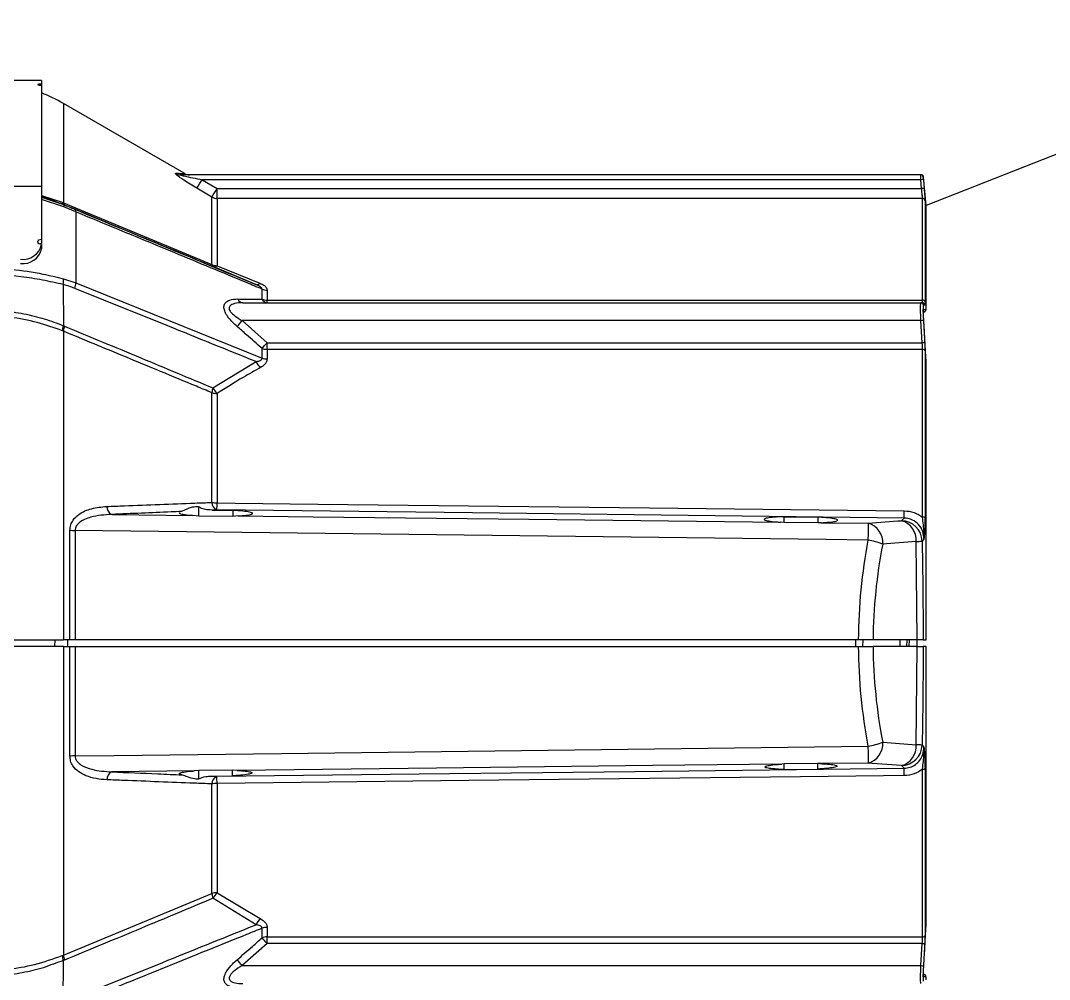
# Model space of a CAD drawing. Extents: x 2 to 136, y 1 to 99.
# Drawn here: x 12.8 to 18.95, y 43.28 to 49.01 of the extents above; entities that cross this region are included whole.
import ezdxf

# ---------------------------------------------------------------- set-up
doc = ezdxf.new("R2010")
doc.units = 0
doc.header["$MEASUREMENT"] = 0
doc.layers.add('OBJECT', color=7, linetype='CONTINUOUS')

msp = doc.modelspace()

# ---------------------------------------------------------------- linework, layer by layer
at = {"layer": 'OBJECT'}
for p, q in [((21.0269, 49.0118), (18.2128, 47.9063)), ((12.9224, 48.6529), (12.3424, 48.6529)), ((12.9224, 48.6529), (12.9224, 48.6316)), ((12.9224, 48.6316), (12.9224, 48.6262)), ((12.9224, 48.6262), (12.9224, 48.0199)), ((13.7747, 48.0995), (13.0533, 48.516)), ((13.0533, 48.516), (13.0533, 47.9227)), ((18.1803, 48.09), (13.7554, 48.09)), ((13.8826, 48.0608), (13.9723, 48.0078)), ((18.1813, 48.0608), (13.8826, 48.0608)), ((18.1859, 48.0078), (18.1813, 48.0608)), ((18.2128, 47.9063), (18.1979, 48.0764)), ((12.9224, 48.0199), (12.3424, 48.0199)), ((12.9224, 48.0199), (12.9224, 47.7053)), ((13.9413, 47.9567), (13.8516, 48.0096)), ((13.9723, 47.9485), (13.9723, 48.0078)), ((13.9723, 48.0078), (18.1859, 48.0078)), ((12.9224, 47.967), (13.0464, 47.9255)), ((13.0567, 47.8977), (12.9224, 47.9422)), ((13.9413, 47.5533), (13.9413, 47.9567)), ((13.9723, 47.9485), (13.9723, 47.5464)), ((18.1913, 47.9485), (13.9723, 47.9485)), ((18.1913, 47.34), (18.1913, 47.9485)), ((18.2062, 47.9351), (18.2062, 47.3296)), ((13.0464, 47.9255), (13.0533, 47.9227)), ((13.0532, 47.9122), (13.0533, 47.9123)), ((13.0533, 47.9227), (13.9413, 47.5533)), ((13.1283, 47.8681), (13.0567, 47.8977)), ((18.2128, 47.3019), (18.2128, 47.9063)), ((18.2128, 47.3009), (18.2128, 47.905)), ((13.1283, 47.8681), (13.1283, 47.4445)), ((12.9224, 47.7053), (12.9224, 47.6798)), ((12.9224, 47.6735), (12.9224, 47.648)), ((14.2044, 47.4343), (13.9485, 47.5409)), ((13.9723, 47.5464), (14.2282, 47.4422)), ((13.0544, 47.4688), (13.1283, 47.4445)), ((13.1283, 47.4445), (14.2413, 46.9944)), ((13.0515, 47.4341), (13.0531, 47.1877)), ((14.2413, 47.3463), (14.2413, 47.4065)), ((14.2723, 47.4001), (14.2723, 47.34)), ((14.1273, 47.325), (18.1821, 47.325)), ((14.2723, 47.325), (14.2723, 47.34)), ((14.2723, 47.34), (18.1913, 47.34)), ((18.1821, 47.325), (18.1896, 47.325)), ((18.195, 47.2844), (18.2114, 47.2849)), ((18.2114, 47.0019), (18.195, 47.2844)), ((18.196, 47.2669), (18.2033, 47.2705)), ((14.1233, 47.2179), (14.2723, 47.0855)), ((18.182, 47.2179), (14.1233, 47.2179)), ((18.1897, 47.0855), (18.182, 47.2179)), ((13.0533, 47.1549), (13.0466, 47.1576)), ((13.0533, 47.1549), (13.0533, 45.31)), ((14.2723, 47.0463), (14.2723, 47.0855)), ((14.2723, 47.0855), (18.1897, 47.0855)), ((14.2413, 46.9944), (14.2413, 47.0517)), ((14.2723, 47.0463), (14.2723, 46.9892)), ((18.1913, 47.0463), (14.2723, 47.0463)), ((18.1913, 46.0437), (18.1913, 47.0463)), ((18.2062, 47.0374), (18.2062, 46.0399)), ((13.9481, 46.8155), (14.2062, 46.9732)), ((18.2128, 45.31), (18.2128, 46.9574)), ((18.2128, 45.3099), (18.2128, 46.9566)), ((13.9413, 46.1313), (13.9413, 46.787)), ((13.9723, 46.7824), (13.9723, 46.1287)), ((13.8617, 46.1053), (13.8622, 46.0496)), ((13.9716, 46.0862), (13.9427, 46.085)), ((13.3426, 46.0595), (13.8279, 46.0539)), ((13.7588, 46.0771), (13.7462, 46.0734)), ((13.8622, 46.0496), (13.8279, 46.0539)), ((14.0662, 46.0473), (13.8622, 46.0496)), ((13.9427, 46.085), (14.0665, 46.0836)), ((14.0665, 46.0836), (14.0662, 46.0473)), ((14.0995, 46.0507), (14.0662, 46.0473)), ((17.3622, 46.0458), (17.3626, 46.0111)), ((17.3622, 46.0458), (17.5662, 46.0434)), ((17.5662, 46.0434), (17.5659, 46.0088)), ((18.0659, 46.022), (18.0812, 46.0379)), ((13.0926, 45.31), (13.0926, 45.9657)), ((13.1236, 45.9639), (13.1236, 45.31)), ((17.3625, 46.011), (17.3419, 46.013)), ((17.5659, 46.0088), (17.3625, 46.011)), ((17.5856, 46.0101), (17.5659, 46.0088)), ((17.5856, 46.0101), (17.8666, 46.0069)), ((18.2001, 45.9114), (18.189, 45.8998)), ((18.159, 45.31), (18.1528, 45.8975)), ((13.0026, 45.27), (13.0033, 45.31)), ((13.0926, 45.31), (13.0533, 45.31)), ((13.0798, 45.27), (13.0802, 45.31)), ((17.8075, 45.31), (13.1236, 45.31)), ((17.7922, 45.27), (17.7922, 45.31)), ((17.835, 45.27), (17.836, 45.31)), ((18.159, 45.31), (17.8959, 45.31)), ((18.0572, 45.27), (18.0582, 45.31)), ((18.0979, 45.27), (18.0993, 45.31)), ((18.1123, 45.27), (18.1138, 45.31)), ((18.157, 45.31), (18.157, 45.27)), ((18.1952, 45.31), (18.2128, 45.31)), ((13.0533, 45.27), (13.0533, 43.4251)), ((13.0533, 45.27), (13.0926, 45.27)), ((13.0926, 44.6143), (13.0926, 45.27)), ((13.1236, 45.27), (13.1236, 44.6161)), ((13.1236, 45.27), (17.8075, 45.27)), ((18.159, 45.27), (17.8959, 45.27)), ((18.1528, 44.6825), (18.159, 45.27)), ((18.2128, 45.27), (18.1952, 45.27)), ((18.2128, 43.6226), (18.2128, 45.27)), ((18.2128, 43.6234), (18.2128, 45.2699)), ((18.189, 44.6802), (18.2001, 44.6686)), ((17.3635, 44.5683), (17.3492, 44.5671)), ((17.3632, 44.5346), (17.3635, 44.5683)), ((17.5649, 44.5705), (17.3635, 44.5683)), ((17.5782, 44.5698), (17.5649, 44.5705)), ((17.5652, 44.5369), (17.5649, 44.5705)), ((17.8666, 44.5731), (17.5782, 44.5698)), ((18.0812, 44.5421), (18.0659, 44.558)), ((13.8345, 44.5262), (13.3426, 44.5205)), ((13.8632, 44.5294), (13.8345, 44.5262)), ((13.8628, 44.4793), (13.8632, 44.5294)), ((14.0652, 44.5316), (13.8632, 44.5294)), ((13.9362, 44.4953), (14.0655, 44.4968)), ((13.9362, 44.4953), (13.9716, 44.4938)), ((14.0929, 44.5292), (14.0652, 44.5316)), ((14.0655, 44.4968), (14.0652, 44.5316)), ((17.3632, 44.5346), (17.5652, 44.5369)), ((18.1913, 43.5337), (18.1913, 44.5363)), ((18.2062, 44.5401), (18.2062, 43.5426)), ((13.9413, 43.793), (13.9413, 44.4487)), ((13.9723, 44.4513), (13.9723, 43.7976)), ((13.0533, 43.4251), (13.9413, 43.793)), ((14.2062, 43.6068), (13.9481, 43.7645)), ((13.9723, 43.7976), (14.2304, 43.6435)), ((14.2413, 43.5283), (14.2413, 43.5856)), ((14.2723, 43.5908), (14.2723, 43.5337)), ((18.195, 43.2956), (18.2114, 43.5781)), ((14.2723, 43.5337), (18.1913, 43.5337)), ((14.2723, 43.4945), (14.2723, 43.5337)), ((14.2723, 43.4945), (14.1233, 43.3621)), ((18.1897, 43.4945), (14.2723, 43.4945)), ((18.182, 43.3621), (18.1897, 43.4945)), ((13.0466, 43.4224), (13.0533, 43.4251)), ((13.0515, 43.1459), (13.0531, 43.3923)), ((14.1233, 43.3621), (18.182, 43.3621)), ((18.2114, 43.2951), (18.195, 43.2956)), ((18.1958, 43.3096), (18.2033, 43.3095)), ((18.2033, 43.3095), (18.196, 43.3131))]:
    msp.add_line(p, q, dxfattribs=at)
at = {"layer": 'OBJECT', "flags": 128}
for points in [[(18.1963, 48.0617), (18.1988, 48.0318), (18.2008, 48.0087)], [(12.9224, 47.9558), (13.0532, 47.9122), (13.0532, 47.9122), (13.0532, 47.9122)], [(13.0532, 47.9122), (13.0542, 47.9116), (13.0551, 47.9106), (13.0558, 47.9092), (13.0563, 47.9076), (13.0566, 47.9056), (13.0568, 47.9033), (13.0568, 47.9006), (13.0567, 47.8977)], [(12.9224, 47.6735), (12.9137, 47.6747), (12.9064, 47.6781), (12.9016, 47.6833), (12.8999, 47.6894), (12.9016, 47.6955), (12.9064, 47.7006), (12.9137, 47.7041), (12.9224, 47.7053)], [(12.9089, 47.6767), (12.9137, 47.6786), (12.9224, 47.6798)], [(18.0812, 46.0379), (16.7902, 46.0531), (15.4993, 46.0682), (13.9716, 46.0862)], [(13.9723, 46.1287), (14.0797, 46.1275), (14.5757, 46.1218), (16.5595, 46.099), (18.0819, 46.0815)], [(14.0995, 46.0507), (14.5467, 46.0455), (15.8377, 46.0305), (17.3419, 46.013)], [(17.8651, 45.9065), (17.6151, 45.9095), (16.6152, 45.9216), (13.1236, 45.9639)], [(17.8666, 46.0069), (18.0431, 46.0203), (18.0659, 46.022)], [(18.1528, 45.8975), (17.9763, 45.8841), (17.9535, 45.8823)], [(13.1236, 44.6161), (13.357, 44.6189), (14.3569, 44.631), (17.8651, 44.6735)], [(17.9535, 44.6977), (18.13, 44.6842), (18.1528, 44.6825)], [(17.3492, 44.5671), (16.5756, 44.5581), (15.2846, 44.5431), (14.0929, 44.5292)], [(18.0659, 44.558), (17.8893, 44.5714), (17.8666, 44.5731)], [(13.9716, 44.4938), (15.1804, 44.508), (16.4713, 44.5232), (18.0812, 44.5421)], [(18.0819, 44.4985), (17.9579, 44.4971), (17.462, 44.4914), (15.4781, 44.4686), (13.9723, 44.4513)]]:
    msp.add_lwpolyline(points, dxfattribs=at)
at = {"layer": 'OBJECT'}
for centre, radius, start, end in [((12.5533, 47.65), 1, 60, 68.34095), ((13.7554, 48.1488), 0.0588, 238.12662, 269.94493), ((13.8078, 48.152), 0.062, 237.79559, 269.99992), ((12.5204, 48.8508), 1.5748, 327.71123, 329.88866), ((18.1803, 48.075), 0.015, 4.94472, 89.99671), ((18.1977, 47.9136), 0.1481, 90.54619, 96.34008), ((18.183, 48.075), 0.015, 5.52986, 90), ((12.6038, 48.8023), 1.5824, 327.6979, 329.86356), ((18.2022, 47.8605), 0.1482, 90.54632, 96.33435), ((13.9723, 48.0114), 0.0628, 240.46681, 270.0256), ((18.1914, 47.9336), 0.0149, 5.55214, 90.43591), ((13.0614, 47.9249), 0.015, 177.52132, 237.14984), ((13.0688, 47.9224), 0.0155, 178.8748, 237.95982), ((13.1112, 47.87), 0.0172, 353.63032, 55.21423), ((12.813, 47.6956), 0.1116, 261.95047, 348.57836), ((12.813, 47.6701), 0.1116, 261.95056, 348.57827), ((13.9562, 47.5536), 0.0149, 181.03631, 238.85245), ((13.9721, 47.6181), 0.0717, 244.5971, 270.2044), ((13.9555, 47.5649), 0.025, 253.81748, 312.2711), ((12.9268, 47.4621), 0.1278, 347.32987, 3.01007), ((13.0033, 47.453), 0.1253, 340.48474, 356.13036), ((14.2098, 47.4579), 0.0242, 257.16655, 319.55369), ((14.272, 47.4759), 0.0758, 246.14043, 270.24848), ((14.1305, 47.3621), 0.0373, 203.0931, 264.95425), ((14.2752, 47.3624), 0.0375, 205.38255, 265.61223), ((14.272, 47.4177), 0.0777, 246.77824, 270.2644), ((18.1821, 47.31), 0.015, 3.55545, 89.95225), ((18.1896, 47.31), 0.015, 3.67128, 89.95768), ((18.1927, 47.3261), 0.014, 14.65387, 95.78954), ((18.1964, 47.2839), 0.015, 297.41168, 3.81118), ((11.3142, 49.6591), 3.7216, 318.28577, 319.00812), ((18.2001, 46.9707), 0.2478, 90.72233, 94.18073), ((13.1777, 47.1451), 0.1317, 161.0887, 174.52077), ((13.184, 47.1405), 0.1315, 160.28786, 173.71274), ((11.5127, 49.5869), 3.7246, 317.10482, 317.81011), ((18.2072, 46.8377), 0.2484, 90.59292, 94.04274), ((14.2718, 47.1353), 0.089, 249.94971, 270.31199), ((18.1932, 47.0325), 0.0139, 20.57718, 97.92167), ((14.3516, 47.0429), 0.1613, 205.60789, 221.25885), ((14.2718, 47.0809), 0.0917, 250.57287, 270.31773), ((14.0735, 46.7706), 0.1332, 160.27913, 172.92155), ((13.9717, 46.8856), 0.1032, 252.85572, 270.32615), ((14.0976, 46.8993), 0.1713, 209.27517, 223.02856), ((13.3643, 46.1068), 0.052, 179.75307, 245.30398), ((13.9918, 46.1325), 0.0505, 181.33828, 246.42855), ((13.9716, 46.3075), 0.1787, 260.25762, 270.24301), ((10.891, 46.1586), 3.0815, 358.65432, 359.44533), ((14.6891, 46.1147), 3.3929, 358.70314, 359.43982), ((18.1943, 46.0245), 0.0194, 52.30498, 99.04846), ((13.1228, 46.2249), 0.261, 263.35458, 270.17581), ((30.6042, 45.7759), 12.7398, 178.96138, 179.41295), ((17.8337, 45.8913), 0.1201, 355.71221, 74.14955), ((18.033, 45.9065), 0.1201, 355.71295, 74.14882), ((18.0634, 45.8964), 0.1256, 1.5417, 88.87073), ((17.7741, 45.3988), 0.5157, 69.64123, 79.8336), ((20.9658, 45.29), 3.07, 168.87528, 179.62673), ((18.1458, 46.2931), 0.3957, 271.01904, 276.2638), ((20.9658, 45.29), 3.07, 180.37327, 191.12472), ((17.7741, 45.1812), 0.5157, 280.1667, 290.35847), ((30.6034, 44.8041), 12.7389, 180.58703, 181.03864), ((17.8337, 44.6887), 0.1201, 285.85046, 4.28778), ((18.033, 44.6735), 0.1201, 285.85089, 4.28735), ((18.0634, 44.6836), 0.1256, 271.12921, 358.45836), ((18.1458, 44.2866), 0.396, 83.73825, 88.9789), ((13.1228, 44.3552), 0.2609, 89.82411, 96.64658), ((13.3643, 44.4732), 0.052, 114.69542, 180.24753), ((13.9918, 44.4475), 0.0505, 113.57039, 178.66208), ((10.8912, 44.4214), 3.0812, 0.55465, 1.34571), ((14.6888, 44.4653), 3.3933, 0.5602, 1.29681), ((18.1943, 44.5555), 0.0194, 260.94793, 307.69652), ((13.9716, 44.2724), 0.1788, 89.7597, 99.7386), ((13.9717, 43.6944), 0.1032, 89.67629, 107.14079), ((14.0736, 43.8094), 0.1333, 187.07848, 199.72031), ((14.0975, 43.6807), 0.1713, 136.97116, 150.7256), ((14.3516, 43.5371), 0.1613, 138.74156, 154.3917), ((14.2718, 43.4991), 0.0917, 89.68141, 109.42693), ((14.2718, 43.4447), 0.089, 89.68642, 110.05188), ((11.5146, 40.9949), 3.722, 42.18939, 42.89519), ((18.1932, 43.5475), 0.0139, 262.07833, 339.42282), ((18.2073, 43.7438), 0.2499, 265.96762, 269.39672), ((13.1777, 43.4349), 0.1317, 185.4794, 198.91136), ((13.184, 43.4395), 0.1315, 186.28726, 199.71214), ((11.3168, 40.9233), 3.7181, 40.99106, 41.71411), ((18.2001, 43.6099), 0.2485, 265.82498, 269.27421), ((18.1964, 43.2961), 0.015, 356.18924, 62.58891)]:
    msp.add_arc(centre, radius, start, end, dxfattribs=at)
for start_param, end_param in [(1.376633, 1.564537), (1.577056, 1.764959)]:
    msp.add_ellipse((20.8774, 45.29), major_axis=(0, 3.195), ratio=0.960876, start_param=start_param, end_param=end_param, dxfattribs=at)
for points, knots in [([(12.9224, 48.6316), (12.9198, 48.6316), (12.9148, 48.6315), (12.9081, 48.6311), (12.903, 48.6304), (12.9, 48.6296), (12.8996, 48.6287), (12.9017, 48.6278), (12.9062, 48.627), (12.9125, 48.6264), (12.9183, 48.6262), (12.9216, 48.6262), (12.9224, 48.6262)], [0, 0, 0, 0, 0.106474, 0.21294, 0.319697, 0.427106, 0.535184, 0.643667, 0.752079, 0.859926, 0.96696, 1, 1, 1, 1]), ([(13.8516, 48.0096), (13.8248, 48.0258), (13.7898, 48.0469), (13.7517, 48.0728), (13.7349, 48.0851), (13.7248, 48.0939), (13.7216, 48.0983), (13.7236, 48.0987), (13.7244, 48.0989)], [0, 0, 0, 0, 0.463203, 0.605761, 0.74907, 0.841779, 0.935306, 1, 1, 1, 1]), ([(13.7244, 48.0989), (13.7335, 48.0988), (13.7609, 48.0985), (13.7811, 48.0983), (13.7749, 48.0983), (13.774, 48.0983)], [0, 0, 0, 0, 0.299901, 0.901044, 1, 1, 1, 1]), ([(13.7554, 48.09), (13.7549, 48.09), (13.754, 48.09), (13.7535, 48.0897), (13.7539, 48.0893), (13.7553, 48.0886), (13.7605, 48.0869), (13.7845, 48.0808), (13.8268, 48.0717), (13.8646, 48.0643), (13.8826, 48.0608)], [0, 0, 0, 0, 0.018435, 0.032623, 0.046847, 0.06494, 0.096407, 0.193734, 0.61436, 1, 1, 1, 1]), ([(18.1813, 48.0608), (18.1812, 48.0641), (18.1809, 48.0709), (18.1805, 48.0797), (18.1803, 48.0863), (18.1802, 48.0896), (18.1802, 48.0899), (18.1803, 48.09)], [0, 0, 0, 0, 0.218544, 0.437092, 0.65551, 0.873728, 1, 1, 1, 1]), ([(18.1952, 48.0763), (18.1952, 48.0761), (18.1952, 48.0758), (18.1953, 48.0732), (18.1956, 48.0694), (18.196, 48.0653), (18.1962, 48.0627), (18.1963, 48.0617)], [0, 0, 0, 0, 0.217388, 0.434771, 0.652345, 0.870527, 1, 1, 1, 1]), ([(18.197, 48.0763), (18.1973, 48.0763), (18.1978, 48.0763), (18.196, 48.0763), (18.1952, 48.0763)], [0, 0, 0, 0, 0.509002, 1, 1, 1, 1]), ([(18.1913, 47.9485), (18.1912, 47.9505), (18.1911, 47.9544), (18.1899, 47.9682), (18.1881, 47.9864), (18.1866, 48.0006), (18.1859, 48.0078)], [0, 0, 0, 0, 0.2465, 0.492977, 0.740149, 1, 1, 1, 1]), ([(18.2008, 48.0087), (18.2016, 48.0001), (18.203, 47.9828), (18.2048, 47.9602), (18.206, 47.9426), (18.2061, 47.9376), (18.2062, 47.9351)], [0, 0, 0, 0, 0.249056, 0.498133, 0.746674, 1, 1, 1, 1]), ([(13.0533, 47.9123), (13.0533, 47.9123), (13.0147, 47.926), (12.9719, 47.944), (12.9266, 47.9563), (12.9224, 47.9575)], [0, 0, 0, 0, 0.000016, 0.90696, 1, 1, 1, 1]), ([(13.0532, 47.9122), (13.0532, 47.9122), (13.076, 47.9024), (13.0985, 47.8933), (13.121, 47.8841)], [0, 0, 0, 0, 0.00003, 1, 1, 1, 1]), ([(13.0606, 47.9092), (13.0581, 47.9102), (13.0557, 47.9112), (13.0533, 47.9123), (13.0533, 47.9123)], [0, 0, 0, 0, 0.999721, 1, 1, 1, 1]), ([(13.9485, 47.5409), (13.8047, 47.6006), (13.5089, 47.7236), (13.2128, 47.8462), (13.0606, 47.9092)], [0, 0, 0, 0, 0.48595, 1, 1, 1, 1]), ([(13.121, 47.8841), (13.3064, 47.8073), (13.6676, 47.6577), (14.0287, 47.5074), (14.2044, 47.4343)], [0, 0, 0, 0, 0.513344, 1, 1, 1, 1]), ([(14.2413, 47.4065), (14.2104, 47.4194), (14.0364, 47.4917), (13.6654, 47.6459), (13.3253, 47.7866), (13.1283, 47.8681)], [0, 0, 0, 0, 0.083458, 0.469005, 1, 1, 1, 1]), ([(12.5533, 47.5329), (12.6164, 47.5311), (12.7446, 47.5275), (12.9134, 47.5025), (13.0136, 47.4786), (13.0544, 47.4688)], [0, 0, 0, 0, 0.365475, 0.741466, 1, 1, 1, 1]), ([(13.0515, 47.4341), (13.0515, 47.4341), (13.0114, 47.4427), (12.929, 47.462), (12.7636, 47.4863), (12.6359, 47.4943), (12.5533, 47.4943), (12.5533, 47.4943)], [0, 0, 0, 0, 0.000004, 0.259099, 0.518181, 0.999995, 1, 1, 1, 1]), ([(14.2282, 47.4422), (14.2371, 47.438), (14.2529, 47.4307), (14.2692, 47.4158), (14.2713, 47.4052), (14.2723, 47.4001)], [0, 0, 0, 0, 0.396713, 0.706828, 1, 1, 1, 1]), ([(13.1214, 47.4111), (13.0981, 47.4193), (13.0749, 47.4274), (13.0515, 47.4341), (13.0515, 47.4341)], [0, 0, 0, 0, 0.999971, 1, 1, 1, 1]), ([(14.2062, 46.9732), (14.0301, 47.0441), (13.6685, 47.1898), (13.3069, 47.3361), (13.1214, 47.4111)], [0, 0, 0, 0, 0.486991, 1, 1, 1, 1]), ([(14.2413, 47.4065), (14.2412, 47.4079), (14.2409, 47.4105), (14.2373, 47.4156), (14.2281, 47.4231), (14.216, 47.4293), (14.2068, 47.4333), (14.2044, 47.4343)], [0, 0, 0, 0, 0.116851, 0.233193, 0.437976, 0.854435, 1, 1, 1, 1]), ([(14.0923, 47.1827), (14.0748, 47.1989), (14.0479, 47.2239), (14.023, 47.2615), (14.0129, 47.2892), (14.0137, 47.3116), (14.0251, 47.3304), (14.0515, 47.3452), (14.0795, 47.3467), (14.0963, 47.3475)], [0, 0, 0, 0, 0.224316, 0.34584, 0.447966, 0.550598, 0.643263, 0.78662, 1, 1, 1, 1]), ([(14.1273, 47.325), (14.1094, 47.3244), (14.0853, 47.3236), (14.0599, 47.3148), (14.0488, 47.3068), (14.0441, 47.2965), (14.045, 47.2861), (14.0513, 47.273), (14.0684, 47.2537), (14.0943, 47.2346), (14.1152, 47.2225), (14.1233, 47.2179)], [0, 0, 0, 0, 0.252396, 0.341468, 0.431195, 0.49019, 0.549439, 0.60513, 0.701097, 0.88522, 1, 1, 1, 1]), ([(14.0963, 47.3475), (14.1278, 47.3472), (14.1764, 47.3469), (14.2244, 47.3464), (14.2413, 47.3463)], [0, 0, 0, 0, 0.648491, 1, 1, 1, 1]), ([(18.182, 47.2179), (18.1815, 47.2301), (18.1803, 47.2545), (18.1797, 47.2868), (18.1799, 47.311), (18.1808, 47.3233), (18.1818, 47.3245), (18.1821, 47.325)], [0, 0, 0, 0, 0.216844, 0.433701, 0.650256, 0.866699, 1, 1, 1, 1]), ([(18.1896, 47.325), (18.1901, 47.3256), (18.191, 47.3269), (18.1912, 47.3355), (18.1913, 47.34)], [0, 0, 0, 0, 0.473398, 1, 1, 1, 1]), ([(18.2062, 47.3296), (18.2062, 47.3245), (18.206, 47.3137), (18.2051, 47.3119), (18.2046, 47.311)], [0, 0, 0, 0, 0.473443, 1, 1, 1, 1]), ([(12.5533, 47.2845), (12.5533, 47.2845), (12.5977, 47.2845), (12.6868, 47.2802), (12.8163, 47.2613), (12.9393, 47.2305), (13.0165, 47.2034), (13.0531, 47.1877), (13.0531, 47.1877)], [0, 0, 0, 0, 0.0000045, 0.2546803, 0.5093556, 0.7546737, 0.9999954, 1, 1, 1, 1]), ([(18.1971, 47.3109), (18.1965, 47.3099), (18.1954, 47.3078), (18.1946, 47.2917), (18.1948, 47.2679), (18.1957, 47.2419), (18.1966, 47.225), (18.197, 47.2185)], [0, 0, 0, 0, 0.216835, 0.433686, 0.650167, 0.866491, 1, 1, 1, 1]), ([(18.2033, 47.2705), (18.2013, 47.2705), (18.1988, 47.2704), (18.1962, 47.2704), (18.1958, 47.2704)], [0, 0, 0, 0, 0.845701, 1, 1, 1, 1]), ([(18.2046, 47.311), (18.204, 47.311), (18.2015, 47.311), (18.199, 47.311), (18.1971, 47.3109)], [0, 0, 0, 0, 0.2377669, 1, 1, 1, 1]), ([(18.2046, 47.2714), (18.2052, 47.2718), (18.207, 47.2728), (18.2091, 47.2754), (18.2106, 47.2782), (18.2115, 47.2807), (18.2121, 47.2838), (18.2128, 47.2898), (18.2128, 47.299), (18.2128, 47.3057)], [0, 0, 0, 0, 0.038377, 0.104776, 0.165151, 0.225298, 0.307657, 0.496494, 1, 1, 1, 1]), ([(18.2114, 47.2849), (18.2118, 47.2858), (18.2125, 47.2876), (18.2128, 47.2961), (18.2128, 47.3014), (18.2128, 47.3019)], [0, 0, 0, 0, 0.489871, 0.942612, 1, 1, 1, 1]), ([(13.0466, 47.1576), (12.9977, 47.175), (12.8983, 47.2103), (12.731, 47.2426), (12.6139, 47.2471), (12.5533, 47.2494)], [0, 0, 0, 0, 0.319145, 0.647516, 1, 1, 1, 1]), ([(18.197, 47.2185), (18.1976, 47.2086), (18.2002, 47.1644), (18.2027, 47.1203), (18.2047, 47.0861)], [0, 0, 0, 0, 0.2260625, 1, 1, 1, 1]), ([(13.0531, 47.1877), (13.0531, 47.1877), (13.0555, 47.1867), (13.0578, 47.1858), (13.0602, 47.1849)], [0, 0, 0, 0, 0.000295, 1, 1, 1, 1]), ([(13.9413, 46.787), (13.9105, 46.7998), (13.7372, 46.8718), (13.4412, 46.9945), (13.1759, 47.1042), (13.0533, 47.1549)], [0, 0, 0, 0, 0.104199, 0.585852, 1, 1, 1, 1]), ([(13.0602, 47.1849), (13.2123, 47.1218), (13.5084, 46.9989), (13.8042, 46.8755), (13.9481, 46.8155)], [0, 0, 0, 0, 0.513611, 1, 1, 1, 1]), ([(14.2413, 47.0517), (14.2105, 47.0792), (14.1611, 47.1232), (14.111, 47.1665), (14.0923, 47.1827)], [0, 0, 0, 0, 0.624897, 1, 1, 1, 1]), ([(18.1913, 47.0463), (18.1912, 47.052), (18.1911, 47.0638), (18.1902, 47.0781), (18.1897, 47.0855)], [0, 0, 0, 0, 0.486978, 1, 1, 1, 1]), ([(18.2047, 47.0861), (18.2051, 47.0774), (18.206, 47.0596), (18.2062, 47.0449), (18.2062, 47.0374)], [0, 0, 0, 0, 0.488652, 1, 1, 1, 1]), ([(14.2062, 46.9732), (14.213, 46.9745), (14.2232, 46.9765), (14.2342, 46.982), (14.2395, 46.9868), (14.2413, 46.9912), (14.2413, 46.9937), (14.2413, 46.9944)], [0, 0, 0, 0, 0.437725, 0.652227, 0.821698, 0.945103, 1, 1, 1, 1]), ([(14.2723, 46.9892), (14.2716, 46.9836), (14.27, 46.9724), (14.2563, 46.9532), (14.2405, 46.943), (14.2304, 46.9365)], [0, 0, 0, 0, 0.263178, 0.525234, 1, 1, 1, 1]), ([(18.2128, 46.9574), (18.2127, 46.964), (18.2126, 46.9774), (18.2118, 46.9936), (18.2114, 47.0019)], [0, 0, 0, 0, 0.491582, 1, 1, 1, 1]), ([(14.2304, 46.9365), (14.1966, 46.9176), (14.1093, 46.8686), (14.0244, 46.8151), (13.9723, 46.7824)], [0, 0, 0, 0, 0.387427, 1, 1, 1, 1]), ([(13.0926, 45.9657), (13.0936, 45.9765), (13.0957, 45.9982), (13.1136, 46.0318), (13.1536, 46.0696), (13.2232, 46.0988), (13.2818, 46.1042), (13.3123, 46.107)], [0, 0, 0, 0, 0.101178, 0.201859, 0.374018, 0.675191, 1, 1, 1, 1]), ([(13.3123, 46.107), (13.3476, 46.1084), (13.5239, 46.1152), (13.7336, 46.1233), (13.9077, 46.13), (13.9413, 46.1313)], [0, 0, 0, 0, 0.167872, 0.839364, 1, 1, 1, 1]), ([(13.8617, 46.1053), (13.8488, 46.105), (13.8154, 46.104), (13.7811, 46.0846), (13.7649, 46.0792), (13.7588, 46.0771)], [0, 0, 0, 0, 0.281228, 0.727865, 1, 1, 1, 1]), ([(13.9427, 46.085), (13.9214, 46.0864), (13.8928, 46.0884), (13.868, 46.1019), (13.8617, 46.1053)], [0, 0, 0, 0, 0.74649, 1, 1, 1, 1]), ([(13.3426, 46.0595), (13.3001, 46.0567), (13.2441, 46.0531), (13.1762, 46.0291), (13.144, 46.0098), (13.1276, 45.9857), (13.1238, 45.9726), (13.1237, 45.9655), (13.1236, 45.9639)], [0, 0, 0, 0, 0.49037, 0.647323, 0.850236, 0.921686, 0.982752, 1, 1, 1, 1]), ([(13.7588, 46.0771), (13.7383, 46.0762), (13.5998, 46.0703), (13.4609, 46.0645), (13.3426, 46.0595)], [0, 0, 0, 0, 0.147984, 1, 1, 1, 1]), ([(13.7461, 46.07), (13.7455, 46.069), (13.7436, 46.0657), (13.7676, 46.0603), (13.8012, 46.0561), (13.8242, 46.0542), (13.8279, 46.0539)], [0, 0, 0, 0, 0.17976, 0.554414, 0.928994, 1, 1, 1, 1]), ([(14.0995, 46.0507), (14.1165, 46.0519), (14.1517, 46.0544), (14.1817, 46.06), (14.189, 46.0665), (14.1704, 46.0731), (14.1294, 46.0792), (14.0874, 46.0821), (14.0665, 46.0836)], [0, 0, 0, 0, 0.156109, 0.324409, 0.493191, 0.662433, 0.831758, 1, 1, 1, 1]), ([(17.3622, 46.0458), (17.347, 46.0451), (17.3109, 46.0436), (17.2686, 46.0393), (17.2434, 46.0334), (17.2431, 46.0268), (17.268, 46.0203), (17.3056, 46.0157), (17.3337, 46.0136), (17.3419, 46.013)], [0, 0, 0, 0, 0.117568, 0.279861, 0.442586, 0.605907, 0.769589, 0.933238, 1, 1, 1, 1]), ([(17.5856, 46.0101), (17.6014, 46.011), (17.6367, 46.0131), (17.6725, 46.018), (17.688, 46.0243), (17.6781, 46.0309), (17.6439, 46.0372), (17.6016, 46.0412), (17.5731, 46.043), (17.5662, 46.0434)], [0, 0, 0, 0, 0.132307, 0.294526, 0.457212, 0.620426, 0.783854, 0.947086, 1, 1, 1, 1]), ([(18.2001, 45.9114), (18.1987, 45.9272), (18.1959, 45.9586), (18.1713, 45.9994), (18.1357, 46.0271), (18.1032, 46.037), (18.0855, 46.0377), (18.0812, 46.0379)], [0, 0, 0, 0, 0.251338, 0.503313, 0.735354, 0.935196, 1, 1, 1, 1]), ([(18.0819, 46.0815), (18.102, 46.0796), (18.1418, 46.0758), (18.1749, 46.0543), (18.1913, 46.0437)], [0, 0, 0, 0, 0.505217, 1, 1, 1, 1]), ([(18.2001, 45.9114), (18.2001, 45.9116), (18.2016, 45.9391), (18.1989, 45.9781), (18.1931, 46.0278), (18.1913, 46.0437)], [0, 0, 0, 0, 0.00294, 0.680839, 1, 1, 1, 1]), ([(18.2062, 46.0399), (18.2061, 46.0243), (18.2057, 45.9906), (18.2032, 45.9496), (18.2012, 45.9243), (18.2001, 45.9115), (18.2001, 45.9114)], [0, 0, 0, 0, 0.298756, 0.643488, 0.99732, 1, 1, 1, 1]), ([(18.189, 45.8998), (18.1898, 45.8567), (18.1935, 45.6602), (18.1945, 45.4635), (18.1952, 45.31)], [0, 0, 0, 0, 0.2192209, 1, 1, 1, 1]), ([(12.5533, 45.31), (12.6187, 45.31), (12.7542, 45.31), (12.9227, 45.31), (13.0189, 45.31), (13.0533, 45.31)], [0, 0, 0, 0, 0.375049, 0.776984, 1, 1, 1, 1]), ([(13.1236, 45.31), (13.1166, 45.31), (13.1057, 45.31), (13.0961, 45.31), (13.0926, 45.31)], [0, 0, 0, 0, 0.643567, 1, 1, 1, 1]), ([(17.8959, 45.31), (17.883, 45.31), (17.8591, 45.31), (17.8261, 45.31), (17.8098, 45.31), (17.8075, 45.31)], [0, 0, 0, 0, 0.499397, 0.929176, 1, 1, 1, 1]), ([(18.1952, 45.31), (18.1926, 45.31), (18.1873, 45.31), (18.1685, 45.31), (18.159, 45.31)], [0, 0, 0, 0, 0.5, 1, 1, 1, 1]), ([(13.0533, 45.27), (13.0087, 45.27), (12.9186, 45.27), (12.7506, 45.27), (12.6263, 45.27), (12.5533, 45.27)], [0, 0, 0, 0, 0.287513, 0.581795, 1, 1, 1, 1]), ([(13.0926, 45.27), (13.099, 45.27), (13.1089, 45.27), (13.1198, 45.27), (13.1236, 45.27)], [0, 0, 0, 0, 0.643557, 1, 1, 1, 1]), ([(17.8075, 45.27), (17.8238, 45.27), (17.8543, 45.27), (17.8825, 45.27), (17.8942, 45.27), (17.8959, 45.27)], [0, 0, 0, 0, 0.499401, 0.929163, 1, 1, 1, 1]), ([(18.159, 45.27), (18.1685, 45.27), (18.1873, 45.27), (18.1926, 45.27), (18.1952, 45.27)], [0, 0, 0, 0, 0.5, 1, 1, 1, 1]), ([(18.1952, 45.27), (18.1949, 45.1867), (18.1944, 44.99), (18.1909, 44.7935), (18.189, 44.6802)], [0, 0, 0, 0, 0.423826, 1, 1, 1, 1]), ([(13.3123, 44.473), (13.2909, 44.4746), (13.2482, 44.4778), (13.1917, 44.4941), (13.144, 44.519), (13.1122, 44.5497), (13.0951, 44.5838), (13.0934, 44.605), (13.0926, 44.6143)], [0, 0, 0, 0, 0.227374, 0.454239, 0.628217, 0.803358, 0.912624, 1, 1, 1, 1]), ([(13.1236, 44.6161), (13.1242, 44.6104), (13.1255, 44.5978), (13.1381, 44.5779), (13.1694, 44.5528), (13.239, 44.5275), (13.3022, 44.5232), (13.3426, 44.5205)], [0, 0, 0, 0, 0.062411, 0.139207, 0.265334, 0.530912, 1, 1, 1, 1]), ([(18.0812, 44.5421), (18.0934, 44.5433), (18.1179, 44.5457), (18.1507, 44.5632), (18.1771, 44.5895), (18.1965, 44.6254), (18.1988, 44.6535), (18.2001, 44.6686)], [0, 0, 0, 0, 0.182197, 0.364244, 0.551045, 0.759195, 1, 1, 1, 1]), ([(18.1913, 44.5363), (18.1931, 44.5522), (18.1989, 44.6019), (18.2016, 44.6409), (18.2001, 44.6684), (18.2001, 44.6686)], [0, 0, 0, 0, 0.319161, 0.99706, 1, 1, 1, 1]), ([(18.2001, 44.6686), (18.2001, 44.6685), (18.2011, 44.6559), (18.2032, 44.6307), (18.2057, 44.5898), (18.2061, 44.5557), (18.2062, 44.5401)], [0, 0, 0, 0, 0.002681, 0.34979, 0.701236, 1, 1, 1, 1]), ([(17.3632, 44.5346), (17.3485, 44.5352), (17.3131, 44.5368), (17.2719, 44.5409), (17.2473, 44.5467), (17.2473, 44.5532), (17.2719, 44.5596), (17.31, 44.5643), (17.3396, 44.5664), (17.3492, 44.5671)], [0, 0, 0, 0, 0.115333, 0.275775, 0.436647, 0.598106, 0.75992, 0.921699, 1, 1, 1, 1]), ([(17.5782, 44.5698), (17.5938, 44.5689), (17.629, 44.5671), (17.666, 44.5624), (17.6836, 44.5563), (17.6762, 44.5498), (17.6448, 44.5436), (17.6033, 44.5393), (17.5738, 44.5375), (17.5652, 44.5369)], [0, 0, 0, 0, 0.128648, 0.288962, 0.449731, 0.611042, 0.772603, 0.934008, 1, 1, 1, 1]), ([(13.3426, 44.5205), (13.4343, 44.5166), (13.5752, 44.5107), (13.7157, 44.5047), (13.7647, 44.5026)], [0, 0, 0, 0, 0.65133, 1, 1, 1, 1]), ([(13.7647, 44.5026), (13.759, 44.504), (13.7452, 44.5073), (13.7461, 44.5132), (13.7706, 44.5196), (13.8056, 44.5239), (13.8296, 44.5258), (13.8345, 44.5262)], [0, 0, 0, 0, 0.17772, 0.430152, 0.683138, 0.93607, 1, 1, 1, 1]), ([(13.7647, 44.5026), (13.7736, 44.4996), (13.7924, 44.4932), (13.8285, 44.4793), (13.855, 44.4793), (13.8628, 44.4793)], [0, 0, 0, 0, 0.388576, 0.820972, 1, 1, 1, 1]), ([(13.8628, 44.4793), (13.8765, 44.4846), (13.9002, 44.4938), (13.9256, 44.4949), (13.9362, 44.4953)], [0, 0, 0, 0, 0.5799621, 1, 1, 1, 1]), ([(14.0929, 44.5292), (14.1099, 44.5281), (14.1451, 44.5258), (14.1762, 44.5203), (14.1853, 44.514), (14.169, 44.5074), (14.1296, 44.5015), (14.0895, 44.4982), (14.0668, 44.4969), (14.0655, 44.4968)], [0, 0, 0, 0, 0.15394, 0.320562, 0.487663, 0.655244, 0.822937, 0.990327, 1, 1, 1, 1]), ([(18.1913, 44.5363), (18.1798, 44.5286), (18.1517, 44.5098), (18.1125, 44.4997), (18.0872, 44.4987), (18.0819, 44.4985)], [0, 0, 0, 0, 0.355603, 0.866053, 1, 1, 1, 1]), ([(13.9413, 44.4487), (13.9062, 44.45), (13.7306, 44.4568), (13.5209, 44.4649), (13.346, 44.4717), (13.3123, 44.473)], [0, 0, 0, 0, 0.167872, 0.839364, 1, 1, 1, 1]), ([(13.9481, 43.7645), (13.8042, 43.7045), (13.5084, 43.5811), (13.2123, 43.4582), (13.0602, 43.3951)], [0, 0, 0, 0, 0.486388, 1, 1, 1, 1]), ([(14.2304, 43.6435), (14.2389, 43.6381), (14.2541, 43.6285), (14.2694, 43.6099), (14.2714, 43.597), (14.2723, 43.5908)], [0, 0, 0, 0, 0.395773, 0.712486, 1, 1, 1, 1]), ([(13.1214, 43.1689), (13.3069, 43.2439), (13.6685, 43.3902), (14.0301, 43.5359), (14.2062, 43.6068)], [0, 0, 0, 0, 0.513008, 1, 1, 1, 1]), ([(14.2413, 43.5856), (14.2104, 43.5731), (14.0364, 43.5028), (13.6654, 43.3531), (13.3253, 43.2153), (13.1283, 43.1355)], [0, 0, 0, 0, 0.083466, 0.469044, 1, 1, 1, 1]), ([(14.2413, 43.5856), (14.2412, 43.5873), (14.2409, 43.5908), (14.2368, 43.5961), (14.2261, 43.6029), (14.2144, 43.6052), (14.2062, 43.6068)], [0, 0, 0, 0, 0.128046, 0.255389, 0.479323, 1, 1, 1, 1]), ([(18.2114, 43.5781), (18.2118, 43.5861), (18.2126, 43.6024), (18.2127, 43.6158), (18.2128, 43.6226)], [0, 0, 0, 0, 0.494, 1, 1, 1, 1]), ([(14.0923, 43.3973), (14.1235, 43.4244), (14.1735, 43.4677), (14.2228, 43.5118), (14.2413, 43.5283)], [0, 0, 0, 0, 0.624895, 1, 1, 1, 1]), ([(18.1897, 43.4945), (18.1902, 43.5015), (18.1911, 43.5158), (18.1912, 43.5277), (18.1913, 43.5337)], [0, 0, 0, 0, 0.487934, 1, 1, 1, 1]), ([(18.2062, 43.5426), (18.2062, 43.5355), (18.206, 43.5209), (18.2051, 43.503), (18.2047, 43.4939)], [0, 0, 0, 0, 0.488111, 1, 1, 1, 1]), ([(18.2047, 43.4939), (18.2041, 43.4839), (18.2016, 43.4398), (18.199, 43.3956), (18.197, 43.3615)], [0, 0, 0, 0, 0.226059, 1, 1, 1, 1]), ([(12.5533, 43.3306), (12.6081, 43.3325), (12.7195, 43.3364), (12.8876, 43.3666), (12.9924, 43.4033), (13.0466, 43.4224)], [0, 0, 0, 0, 0.3191048, 0.6474945, 1, 1, 1, 1]), ([(13.0531, 43.3923), (13.0531, 43.3923), (13.0136, 43.381), (12.9356, 43.3456), (12.8098, 43.3181), (12.6819, 43.2994), (12.5961, 43.2955), (12.5533, 43.2955), (12.5533, 43.2955)], [0, 0, 0, 0, 0.0000044, 0.254675, 0.509348, 0.7546722, 0.9999955, 1, 1, 1, 1]), ([(13.0602, 43.3951), (13.0578, 43.3943), (13.0554, 43.3935), (13.0531, 43.3923), (13.0531, 43.3923)], [0, 0, 0, 0, 0.99969, 1, 1, 1, 1]), ([(14.0963, 43.2325), (14.075, 43.2338), (14.045, 43.2357), (14.0197, 43.2557), (14.0119, 43.2762), (14.016, 43.3027), (14.0329, 43.3356), (14.0601, 43.3683), (14.0829, 43.3888), (14.0923, 43.3973)], [0, 0, 0, 0, 0.269459, 0.381209, 0.493906, 0.593567, 0.708386, 0.879635, 1, 1, 1, 1]), ([(14.1233, 43.3621), (14.1058, 43.3517), (14.0823, 43.3379), (14.0583, 43.3154), (14.0481, 43.3018), (14.044, 43.2892), (14.0454, 43.2788), (14.0536, 43.2687), (14.0754, 43.2585), (14.1023, 43.2553), (14.1226, 43.2551), (14.1273, 43.255)], [0, 0, 0, 0, 0.248555, 0.333334, 0.418737, 0.477067, 0.535602, 0.604492, 0.713168, 0.934337, 1, 1, 1, 1]), ([(18.1821, 43.255), (18.1816, 43.2562), (18.1804, 43.2586), (18.1797, 43.2773), (18.1798, 43.3049), (18.1807, 43.335), (18.1817, 43.3546), (18.182, 43.3621)], [0, 0, 0, 0, 0.216873, 0.43376, 0.650333, 0.866771, 1, 1, 1, 1]), ([(18.197, 43.3615), (18.1964, 43.3509), (18.1953, 43.3299), (18.1946, 43.302), (18.1948, 43.2812), (18.1958, 43.2705), (18.1967, 43.2695), (18.1971, 43.2691)], [0, 0, 0, 0, 0.2168006, 0.433616, 0.650077, 0.866405, 1, 1, 1, 1]), ([(18.2127, 43.2804), (18.2127, 43.2834), (18.2128, 43.29), (18.2123, 43.2948), (18.2116, 43.2988), (18.2103, 43.3027), (18.2076, 43.3065), (18.2045, 43.3093), (18.2019, 43.3099), (18.201, 43.3102)], [0, 0, 0, 0, 0.2402849, 0.5300438, 0.6703056, 0.7734995, 0.854493, 0.9491096, 1, 1, 1, 1]), ([(18.2128, 43.278), (18.2127, 43.2827), (18.2126, 43.2923), (18.2118, 43.2942), (18.2114, 43.2951)], [0, 0, 0, 0, 0.487699, 1, 1, 1, 1])]:
    msp.add_open_spline(points, degree=3, knots=knots, dxfattribs=at)

doc.saveas('drawing.dxf')
